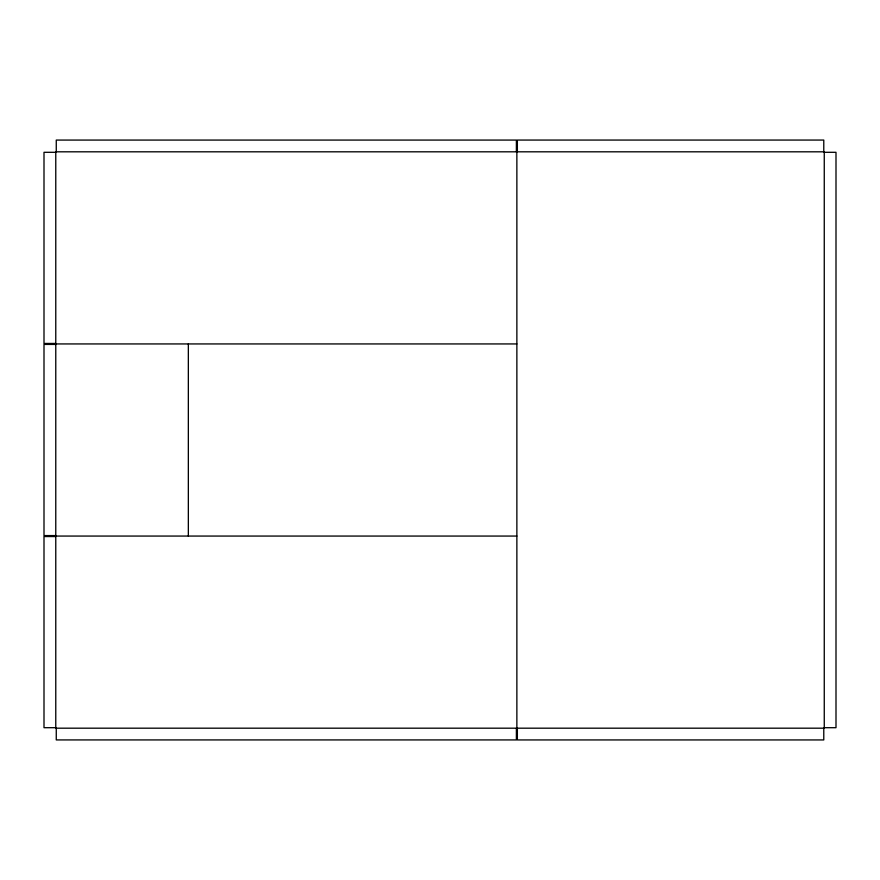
<?xml version="1.0" encoding="UTF-8"?>
<svg xmlns="http://www.w3.org/2000/svg" width="880" height="880" viewBox="0 0 880 880"><rect width="100%" height="100%" fill="white"/><g stroke="black" fill="none" stroke-linecap="round" stroke-linejoin="round"><path stroke-width="1.32" d="M55.77 152.306L44 152.306L44 343.453L55.77 343.453M824.263 152.306L836 152.306L836 727.694L824.263 727.694M55.77 343.937L516.868 343.937M55.77 344.421L44 344.421L44 535.579L55.77 535.579M55.77 536.063L516.868 536.063M55.77 536.547L44 536.547L44 727.694L55.77 727.694M823.779 151.811L823.779 140.063L517.363 140.063L517.363 151.811M823.779 728.189L823.779 739.937L517.363 739.937L517.363 728.189M516.868 151.811L516.868 728.189M516.384 151.811L516.384 140.074L56.265 140.074L56.265 151.811M516.384 728.189L516.384 739.926L56.265 739.926L56.265 728.189M188.342 343.937L188.342 536.063M824.263 151.811L55.77 151.811L55.77 728.189L824.263 728.189L824.263 151.811"/></g></svg>
